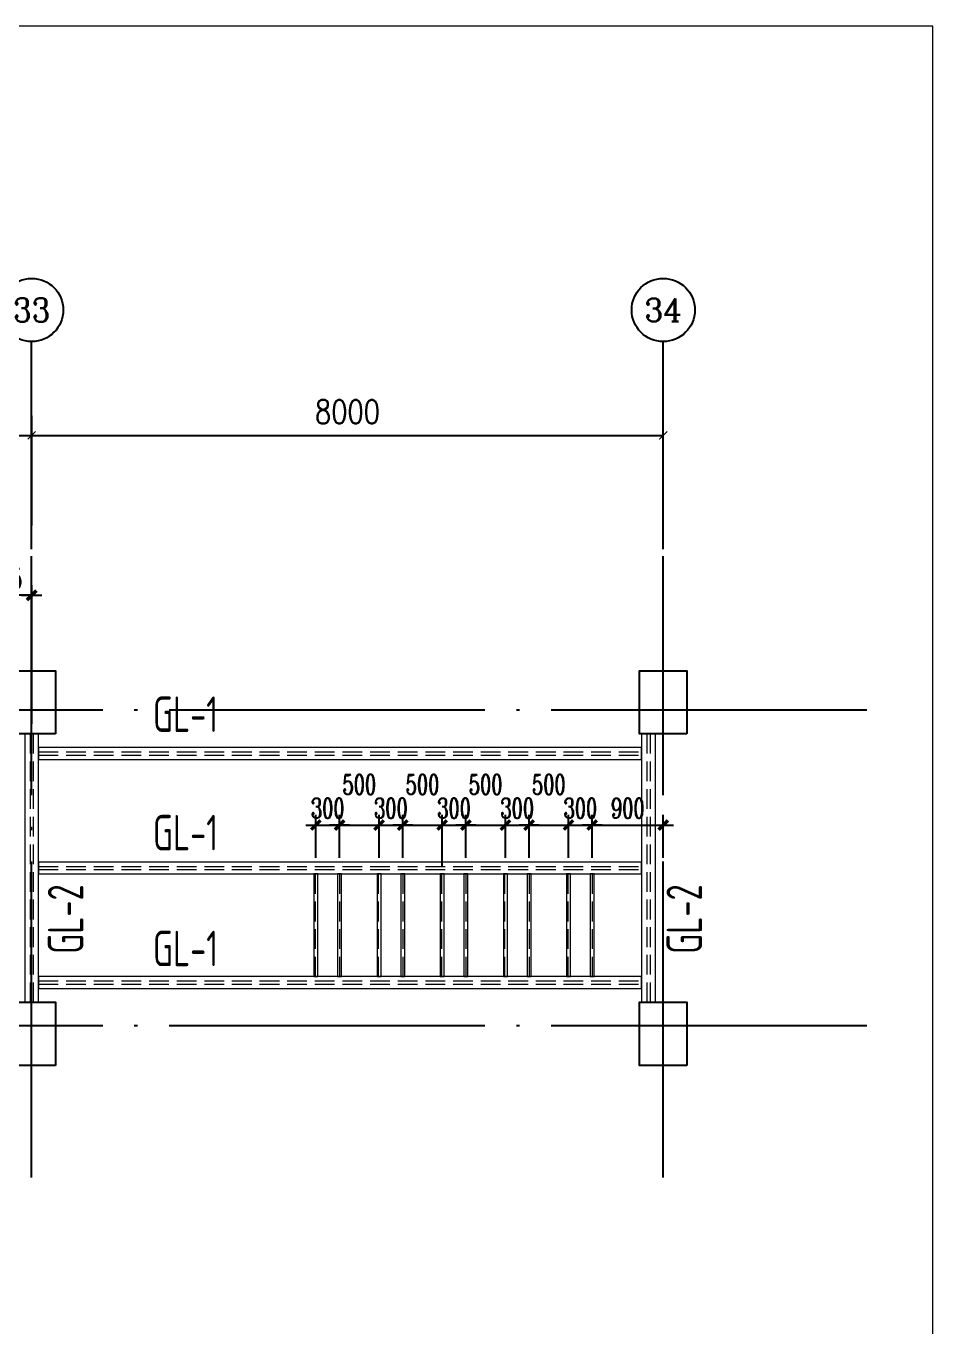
# Model space of a CAD drawing. Header units: millimetres. Extents: x 2998490 to 15040601, y 444546 to 7822218.
# Drawn here: x 15029113 to 15040601, y 7499253 to 7515730 of the extents above; entities that cross this region are included whole.
import ezdxf
from ezdxf.enums import TextEntityAlignment as Align

# ---------------------------------------------------------------- set-up
doc = ezdxf.new("R2010")
doc.units = ezdxf.units.MM
doc.header["$LTSCALE"] = 2000
doc.linetypes.add('DASH', pattern=[0.35, 0.25, -0.1])
doc.linetypes.add('DOTE', pattern=[2.42, 2, -0.2, 0.02, -0.2])
for name, color, linetype in [('3-AXIS', 3, 'Continuous'), ('3-AXIS_TEXT', 7, 'Continuous'), ('3-COLUMN-UP', 2, 'Continuous'), ('AXIS', 3, 'Continuous'), ('AXIS_TEXT', 7, 'Continuous'), ('暖通-风-标注', 160, 'Continuous'), ('暖通-风-说明', 3, 'Continuous')]:
    doc.layers.add(name, color=color, linetype=linetype)
doc.layers.add('3-零部件', color=73, linetype='Continuous', lineweight=5)
doc.styles.add('_TCH_AXIS', font='COMPLEX', dxfattribs={"bigfont": 'GBCBIG'})
doc.styles.add('COMPLEX', font='COMPLEX')
doc.styles.add('DIM_FONT', font='SIMPLEX', dxfattribs={"width": 0.8, "bigfont": 'HZTXT'})
doc.styles.add('NT3', font='complex.shx', dxfattribs={"width": 0.65, "bigfont": 'hztxt.shx'})
doc.styles.add('TSSD_Rein', font='Tssdeng.shx', dxfattribs={"width": 0.7, "bigfont": 'hztxt.shx'})
doc.dimstyles.new('DIMN100', dxfattribs={"dimtxt": 300, "dimasz": 100, "dimexe": 250, "dimexo": 300, "dimgap": 150, "dimtad": 1, "dimdec": 0, "dimzin": 0, "dimdsep": 46, "dimtxsty": 'DIM_FONT', "dimblk": 'ARCHTICK', "dimcen": 0.09, "dimclrt": 7, "dimazin": 2, "dimtfac": 1, "dimtdec": 0, "dimtix": 1, "dimtmove": 2, "dimatfit": 3, "dimldrblk": 'ARCHTICK', "dimfxl": 0, "dimtolj": 1, "dimtzin": 0, "dimarcsym": 0})
doc.dimstyles.new('暖-标注100', dxfattribs={"dimscale": 0.85, "dimtxt": 300, "dimasz": 1, "dimexe": 150, "dimexo": 150, "dimgap": 100, "dimtad": 1, "dimdec": 0, "dimdsep": 46, "dimtxsty": 'NT3', "dimblk": '_DIMX', "dimcen": 0.09, "dimclrt": 7, "dimadec": 0, "dimazin": 0, "dimtfac": 1, "dimtdec": 0, "dimtix": 1, "dimtmove": 2, "dimatfit": 3, "dimldrblk": '_DIMX', "dimfxl": 0, "dimtolj": 1, "dimtzin": 0, "dimarcsym": 0})

# ---------------------------------------------------------------- blocks, each defined once
blk = doc.blocks.new('_ArchTick')
at = {"color": 0, "linetype": 'ByBlock', "const_width": 0.15}
blk.add_lwpolyline([(-0.5, -0.5), (0.5, 0.5)], dxfattribs=at)
blk = doc.blocks.new('*D1960')
at = {"layer": 'AXIS', "color": 0, "lineweight": -2}
for p, q in [((15021185, 7509404), (15021185, 7510795)), ((15029185, 7509404), (15029185, 7510795)), ((15021185, 7510545), (15029185, 7510545))]:
    blk.add_line(p, q, dxfattribs=at)
at = {"layer": 'Defpoints', "color": 0}
for p in [(15029185, 7510545), (15021185, 7509104), (15029185, 7509104)]:
    blk.add_point(p, dxfattribs=at)
at = {"layer": 'AXIS', "color": 0, "lineweight": -2, "xscale": 100, "yscale": 100, "zscale": 100, "rotation": 180}
blk.add_blockref('_ArchTick', (15021185, 7510545), dxfattribs=at)
at = {"layer": 'AXIS', "color": 0, "lineweight": -2, "xscale": 100, "yscale": 100, "zscale": 100}
blk.add_blockref('_ArchTick', (15029185, 7510545), dxfattribs=at)
at = {"layer": 'AXIS', "color": 7, "insert": (15025185, 7510845), "char_height": 300, "attachment_point": 5, "style": 'DIM_FONT'}
blk.add_mtext('\\A1;8000', dxfattribs=at)
blk = doc.blocks.new('*D1961')
at = {"layer": 'AXIS', "color": 0, "lineweight": -2}
for p, q in [((15029185, 7509404), (15029185, 7510795)), ((15037185, 7509404), (15037185, 7510795)), ((15029185, 7510545), (15037185, 7510545))]:
    blk.add_line(p, q, dxfattribs=at)
at = {"layer": 'Defpoints', "color": 0}
for p in [(15037185, 7510545), (15029185, 7509104), (15037185, 7509104)]:
    blk.add_point(p, dxfattribs=at)
at = {"layer": 'AXIS', "color": 0, "lineweight": -2, "xscale": 100, "yscale": 100, "zscale": 100, "rotation": 180}
blk.add_blockref('_ArchTick', (15029185, 7510545), dxfattribs=at)
at = {"layer": 'AXIS', "color": 0, "lineweight": -2, "xscale": 100, "yscale": 100, "zscale": 100}
blk.add_blockref('_ArchTick', (15037185, 7510545), dxfattribs=at)
at = {"layer": 'AXIS', "color": 7, "insert": (15033185, 7510845), "char_height": 300, "attachment_point": 5, "style": 'DIM_FONT'}
blk.add_mtext('\\A1;8000', dxfattribs=at)
blk = doc.blocks.new('_AXISO')
blk.add_circle((0, 0), 0.5)
at = {"layer": '3-AXIS_TEXT', "style": 'COMPLEX', "width": 1.041667}
blk.add_attdef('A', text='', height=0.56, dxfattribs=at).set_placement((-0.25, -0.28), (0.25, -0.28), align=Align.FIT)
blk = doc.blocks.new('_DIMX')
blk.add_line((-150, 0), (150, 0))
at = {"const_width": 50}
blk.add_lwpolyline([(-70, -70), (70, 70)], dxfattribs=at)
blk = doc.blocks.new('*D1993')
at = {"layer": 'Defpoints', "color": 0, "linetype": 'ByBlock'}
for p in [(15033085, 7505610), (15032785, 7505065), (15033085, 7505065)]:
    blk.add_point(p, dxfattribs=at)
at = {"layer": '暖通-风-标注', "color": 0, "linetype": 'ByBlock', "lineweight": -2}
for p, q in [((15032784, 7505610), (15032783, 7505610)), ((15032785, 7505193), (15032785, 7505738)), ((15032785, 7505610), (15033085, 7505610)), ((15033085, 7505193), (15033085, 7505738)), ((15033086, 7505610), (15033086, 7505610))]:
    blk.add_line(p, q, dxfattribs=at)
at = {"layer": '暖通-风-标注', "color": 0, "linetype": 'ByBlock', "lineweight": -2, "xscale": 0.85, "yscale": 0.85, "zscale": 0.85}
blk.add_blockref('_DIMX', (15032785, 7505610), dxfattribs=at)
at = {"layer": '暖通-风-标注', "color": 0, "linetype": 'ByBlock', "lineweight": -2, "xscale": 0.85, "yscale": 0.85, "zscale": 0.85, "rotation": 180}
blk.add_blockref('_DIMX', (15033085, 7505610), dxfattribs=at)
at = {"layer": '暖通-风-标注', "color": 7, "linetype": 'ByBlock', "insert": (15032935, 7505823), "char_height": 255, "attachment_point": 5, "style": 'NT3'}
blk.add_mtext('\\A1;300', dxfattribs=at)
blk = doc.blocks.new('*D1994')
at = {"layer": 'Defpoints', "color": 0, "linetype": 'ByBlock'}
for p in [(15033585, 7505610), (15033085, 7505065), (15033585, 7505065)]:
    blk.add_point(p, dxfattribs=at)
at = {"layer": '暖通-风-标注', "color": 0, "linetype": 'ByBlock', "lineweight": -2}
for p, q in [((15033085, 7505193), (15033085, 7505738)), ((15033086, 7505610), (15033584, 7505610)), ((15033585, 7505193), (15033585, 7505738))]:
    blk.add_line(p, q, dxfattribs=at)
at = {"layer": '暖通-风-标注', "color": 0, "linetype": 'ByBlock', "lineweight": -2, "xscale": 0.85, "yscale": 0.85, "zscale": 0.85, "rotation": 180}
blk.add_blockref('_DIMX', (15033085, 7505610), dxfattribs=at)
at = {"layer": '暖通-风-标注', "color": 0, "linetype": 'ByBlock', "lineweight": -2, "xscale": 0.85, "yscale": 0.85, "zscale": 0.85}
blk.add_blockref('_DIMX', (15033585, 7505610), dxfattribs=at)
at = {"layer": '暖通-风-标注', "color": 7, "linetype": 'ByBlock', "insert": (15033335, 7506123), "char_height": 255, "attachment_point": 5, "style": 'NT3'}
blk.add_mtext('\\A1;500', dxfattribs=at)
blk = doc.blocks.new('*D1995')
at = {"layer": 'Defpoints', "color": 0, "linetype": 'ByBlock'}
for p in [(15033885, 7505610), (15033585, 7505065), (15033885, 7505065)]:
    blk.add_point(p, dxfattribs=at)
at = {"layer": '暖通-风-标注', "color": 0, "linetype": 'ByBlock', "lineweight": -2}
for p, q in [((15033584, 7505610), (15033583, 7505610)), ((15033585, 7505193), (15033585, 7505738)), ((15033585, 7505610), (15033885, 7505610)), ((15033885, 7505193), (15033885, 7505738)), ((15033886, 7505610), (15033886, 7505610))]:
    blk.add_line(p, q, dxfattribs=at)
at = {"layer": '暖通-风-标注', "color": 0, "linetype": 'ByBlock', "lineweight": -2, "xscale": 0.85, "yscale": 0.85, "zscale": 0.85}
blk.add_blockref('_DIMX', (15033585, 7505610), dxfattribs=at)
at = {"layer": '暖通-风-标注', "color": 0, "linetype": 'ByBlock', "lineweight": -2, "xscale": 0.85, "yscale": 0.85, "zscale": 0.85, "rotation": 180}
blk.add_blockref('_DIMX', (15033885, 7505610), dxfattribs=at)
at = {"layer": '暖通-风-标注', "color": 7, "linetype": 'ByBlock', "insert": (15033735, 7505823), "char_height": 255, "attachment_point": 5, "style": 'NT3'}
blk.add_mtext('\\A1;300', dxfattribs=at)
blk = doc.blocks.new('*D1996')
at = {"layer": 'Defpoints', "color": 0, "linetype": 'ByBlock'}
for p in [(15034385, 7505610), (15033885, 7505065), (15034385, 7504955)]:
    blk.add_point(p, dxfattribs=at)
at = {"layer": '暖通-风-标注', "color": 0, "linetype": 'ByBlock', "lineweight": -2}
for p, q in [((15033885, 7505193), (15033885, 7505738)), ((15033886, 7505610), (15034384, 7505610)), ((15034385, 7505083), (15034385, 7505738))]:
    blk.add_line(p, q, dxfattribs=at)
at = {"layer": '暖通-风-标注', "color": 0, "linetype": 'ByBlock', "lineweight": -2, "xscale": 0.85, "yscale": 0.85, "zscale": 0.85, "rotation": 180}
blk.add_blockref('_DIMX', (15033885, 7505610), dxfattribs=at)
at = {"layer": '暖通-风-标注', "color": 0, "linetype": 'ByBlock', "lineweight": -2, "xscale": 0.85, "yscale": 0.85, "zscale": 0.85}
blk.add_blockref('_DIMX', (15034385, 7505610), dxfattribs=at)
at = {"layer": '暖通-风-标注', "color": 7, "linetype": 'ByBlock', "insert": (15034135, 7506123), "char_height": 255, "attachment_point": 5, "style": 'NT3'}
blk.add_mtext('\\A1;500', dxfattribs=at)
blk = doc.blocks.new('*D1997')
at = {"layer": 'Defpoints', "color": 0, "linetype": 'ByBlock'}
for p in [(15034685, 7505610), (15034385, 7504955), (15034685, 7505065)]:
    blk.add_point(p, dxfattribs=at)
at = {"layer": '暖通-风-标注', "color": 0, "linetype": 'ByBlock', "lineweight": -2}
for p, q in [((15034384, 7505610), (15034383, 7505610)), ((15034385, 7505083), (15034385, 7505738)), ((15034385, 7505610), (15034685, 7505610)), ((15034685, 7505193), (15034685, 7505738)), ((15034686, 7505610), (15034686, 7505610))]:
    blk.add_line(p, q, dxfattribs=at)
at = {"layer": '暖通-风-标注', "color": 0, "linetype": 'ByBlock', "lineweight": -2, "xscale": 0.85, "yscale": 0.85, "zscale": 0.85}
blk.add_blockref('_DIMX', (15034385, 7505610), dxfattribs=at)
at = {"layer": '暖通-风-标注', "color": 0, "linetype": 'ByBlock', "lineweight": -2, "xscale": 0.85, "yscale": 0.85, "zscale": 0.85, "rotation": 180}
blk.add_blockref('_DIMX', (15034685, 7505610), dxfattribs=at)
at = {"layer": '暖通-风-标注', "color": 7, "linetype": 'ByBlock', "insert": (15034535, 7505823), "char_height": 255, "attachment_point": 5, "style": 'NT3'}
blk.add_mtext('\\A1;300', dxfattribs=at)
blk = doc.blocks.new('*D1998')
at = {"layer": 'Defpoints', "color": 0, "linetype": 'ByBlock'}
for p in [(15035185, 7505610), (15034685, 7505065), (15035185, 7505065)]:
    blk.add_point(p, dxfattribs=at)
at = {"layer": '暖通-风-标注', "color": 0, "linetype": 'ByBlock', "lineweight": -2}
for p, q in [((15034685, 7505193), (15034685, 7505738)), ((15034686, 7505610), (15035184, 7505610)), ((15035185, 7505193), (15035185, 7505738))]:
    blk.add_line(p, q, dxfattribs=at)
at = {"layer": '暖通-风-标注', "color": 0, "linetype": 'ByBlock', "lineweight": -2, "xscale": 0.85, "yscale": 0.85, "zscale": 0.85, "rotation": 180}
blk.add_blockref('_DIMX', (15034685, 7505610), dxfattribs=at)
at = {"layer": '暖通-风-标注', "color": 0, "linetype": 'ByBlock', "lineweight": -2, "xscale": 0.85, "yscale": 0.85, "zscale": 0.85}
blk.add_blockref('_DIMX', (15035185, 7505610), dxfattribs=at)
at = {"layer": '暖通-风-标注', "color": 7, "linetype": 'ByBlock', "insert": (15034935, 7506123), "char_height": 255, "attachment_point": 5, "style": 'NT3'}
blk.add_mtext('\\A1;500', dxfattribs=at)
blk = doc.blocks.new('*D1999')
at = {"layer": 'Defpoints', "color": 0, "linetype": 'ByBlock'}
for p in [(15035485, 7505610), (15035185, 7505065), (15035485, 7505065)]:
    blk.add_point(p, dxfattribs=at)
at = {"layer": '暖通-风-标注', "color": 0, "linetype": 'ByBlock', "lineweight": -2}
for p, q in [((15035184, 7505610), (15035183, 7505610)), ((15035185, 7505193), (15035185, 7505738)), ((15035185, 7505610), (15035485, 7505610)), ((15035485, 7505193), (15035485, 7505738)), ((15035486, 7505610), (15035486, 7505610))]:
    blk.add_line(p, q, dxfattribs=at)
at = {"layer": '暖通-风-标注', "color": 0, "linetype": 'ByBlock', "lineweight": -2, "xscale": 0.85, "yscale": 0.85, "zscale": 0.85}
blk.add_blockref('_DIMX', (15035185, 7505610), dxfattribs=at)
at = {"layer": '暖通-风-标注', "color": 0, "linetype": 'ByBlock', "lineweight": -2, "xscale": 0.85, "yscale": 0.85, "zscale": 0.85, "rotation": 180}
blk.add_blockref('_DIMX', (15035485, 7505610), dxfattribs=at)
at = {"layer": '暖通-风-标注', "color": 7, "linetype": 'ByBlock', "insert": (15035335, 7505823), "char_height": 255, "attachment_point": 5, "style": 'NT3'}
blk.add_mtext('\\A1;300', dxfattribs=at)
blk = doc.blocks.new('*D2000')
at = {"layer": 'Defpoints', "color": 0, "linetype": 'ByBlock'}
for p in [(15035985, 7505610), (15035485, 7505065), (15035985, 7505065)]:
    blk.add_point(p, dxfattribs=at)
at = {"layer": '暖通-风-标注', "color": 0, "linetype": 'ByBlock', "lineweight": -2}
for p, q in [((15035485, 7505193), (15035485, 7505738)), ((15035486, 7505610), (15035984, 7505610)), ((15035985, 7505193), (15035985, 7505738))]:
    blk.add_line(p, q, dxfattribs=at)
at = {"layer": '暖通-风-标注', "color": 0, "linetype": 'ByBlock', "lineweight": -2, "xscale": 0.85, "yscale": 0.85, "zscale": 0.85, "rotation": 180}
blk.add_blockref('_DIMX', (15035485, 7505610), dxfattribs=at)
at = {"layer": '暖通-风-标注', "color": 0, "linetype": 'ByBlock', "lineweight": -2, "xscale": 0.85, "yscale": 0.85, "zscale": 0.85}
blk.add_blockref('_DIMX', (15035985, 7505610), dxfattribs=at)
at = {"layer": '暖通-风-标注', "color": 7, "linetype": 'ByBlock', "insert": (15035735, 7506123), "char_height": 255, "attachment_point": 5, "style": 'NT3'}
blk.add_mtext('\\A1;500', dxfattribs=at)
blk = doc.blocks.new('*D2001')
at = {"layer": 'Defpoints', "color": 0, "linetype": 'ByBlock'}
for p in [(15036285, 7505610), (15035985, 7505065), (15036285, 7505065)]:
    blk.add_point(p, dxfattribs=at)
at = {"layer": '暖通-风-标注', "color": 0, "linetype": 'ByBlock', "lineweight": -2}
for p, q in [((15035984, 7505610), (15035983, 7505610)), ((15035985, 7505193), (15035985, 7505738)), ((15035985, 7505610), (15036285, 7505610)), ((15036285, 7505193), (15036285, 7505738)), ((15036286, 7505610), (15036286, 7505610))]:
    blk.add_line(p, q, dxfattribs=at)
at = {"layer": '暖通-风-标注', "color": 0, "linetype": 'ByBlock', "lineweight": -2, "xscale": 0.85, "yscale": 0.85, "zscale": 0.85}
blk.add_blockref('_DIMX', (15035985, 7505610), dxfattribs=at)
at = {"layer": '暖通-风-标注', "color": 0, "linetype": 'ByBlock', "lineweight": -2, "xscale": 0.85, "yscale": 0.85, "zscale": 0.85, "rotation": 180}
blk.add_blockref('_DIMX', (15036285, 7505610), dxfattribs=at)
at = {"layer": '暖通-风-标注', "color": 7, "linetype": 'ByBlock', "insert": (15036135, 7505823), "char_height": 255, "attachment_point": 5, "style": 'NT3'}
blk.add_mtext('\\A1;300', dxfattribs=at)
blk = doc.blocks.new('*D2002')
at = {"layer": 'Defpoints', "color": 0, "linetype": 'ByBlock'}
for p in [(15037185, 7505610), (15036285, 7505065), (15037185, 7505065)]:
    blk.add_point(p, dxfattribs=at)
at = {"layer": '暖通-风-标注', "color": 0, "linetype": 'ByBlock', "lineweight": -2}
for p, q in [((15036285, 7505193), (15036285, 7505738)), ((15036286, 7505610), (15037184, 7505610)), ((15037185, 7505193), (15037185, 7505738))]:
    blk.add_line(p, q, dxfattribs=at)
at = {"layer": '暖通-风-标注', "color": 0, "linetype": 'ByBlock', "lineweight": -2, "xscale": 0.85, "yscale": 0.85, "zscale": 0.85, "rotation": 180}
blk.add_blockref('_DIMX', (15036285, 7505610), dxfattribs=at)
at = {"layer": '暖通-风-标注', "color": 0, "linetype": 'ByBlock', "lineweight": -2, "xscale": 0.85, "yscale": 0.85, "zscale": 0.85}
blk.add_blockref('_DIMX', (15037185, 7505610), dxfattribs=at)
at = {"layer": '暖通-风-标注', "color": 7, "linetype": 'ByBlock', "insert": (15036735, 7505823), "char_height": 255, "attachment_point": 5, "style": 'NT3'}
blk.add_mtext('\\A1;900', dxfattribs=at)
blk = doc.blocks.new('*D2003')
at = {"layer": 'Defpoints', "color": 0, "linetype": 'ByBlock'}
for p in [(15028520, 7508520), (15029185, 7506765), (15028520, 7506515)]:
    blk.add_point(p, dxfattribs=at)
at = {"layer": '暖通-风-标注', "color": 0, "linetype": 'ByBlock', "lineweight": -2}
for p, q in [((15028520, 7506643), (15028520, 7508647)), ((15029185, 7506893), (15029185, 7508647)), ((15029184, 7508520), (15028521, 7508520))]:
    blk.add_line(p, q, dxfattribs=at)
at = {"layer": '暖通-风-标注', "color": 0, "linetype": 'ByBlock', "lineweight": -2, "xscale": 0.85, "yscale": 0.85, "zscale": 0.85, "rotation": 180}
blk.add_blockref('_DIMX', (15028520, 7508520), dxfattribs=at)
at = {"layer": '暖通-风-标注', "color": 0, "linetype": 'ByBlock', "lineweight": -2, "xscale": 0.85, "yscale": 0.85, "zscale": 0.85}
blk.add_blockref('_DIMX', (15029185, 7508520), dxfattribs=at)
at = {"layer": '暖通-风-标注', "color": 7, "linetype": 'ByBlock', "insert": (15028852, 7508732), "char_height": 255, "attachment_point": 5, "style": 'NT3'}
blk.add_mtext('\\A1;665', dxfattribs=at)

msp = doc.modelspace()

# ---------------------------------------------------------------- linework, layer by layer
at = {"layer": '3-AXIS', "color": 15, "linetype": 'DOTE'}
for p, q in [((15029184.7, 7501147.1), (15029184.7, 7509015.8)), ((15037184.7, 7501147.1), (15037184.7, 7509015.8)), ((15039765, 7507065.4), (14996038.9, 7507065.4)), ((15039765, 7503065.4), (14996038.9, 7503065.4))]:
    msp.add_line(p, q, dxfattribs=at)
at = {"layer": '3-COLUMN-UP'}
for points in [[(15029484.7, 7506765.4), (15028884.7, 7506765.4), (15028884.7, 7507565.4), (15029484.7, 7507565.4)], [(15037484.7, 7506765.4), (15036884.7, 7506765.4), (15036884.7, 7507565.4), (15037484.7, 7507565.4)], [(15029484.7, 7502565.4), (15028884.7, 7502565.4), (15028884.7, 7503365.4), (15029484.7, 7503365.4)], [(15037484.7, 7502565.4), (15036884.7, 7502565.4), (15036884.7, 7503365.4), (15037484.7, 7503365.4)]]:
    msp.add_lwpolyline(points, close=True, dxfattribs=at)
at = {"layer": '3-零部件', "linetype": 'DASH', "ltscale": 0.5}
for p, q in [((15029164.7, 7506765.4), (15029164.7, 7503365.4)), ((15029204.7, 7506765.4), (15029204.7, 7503365.4)), ((15036977.2, 7506765.4), (15036977.2, 7503365.4)), ((15037017.2, 7506765.4), (15037017.2, 7503365.4)), ((15029272.2, 7506535.4), (15036909.7, 7506535.4)), ((15029272.2, 7506495.4), (15036909.7, 7506495.4)), ((15029272.2, 7505085.4), (15036909.7, 7505085.4)), ((15029272.2, 7505045.4), (15036909.7, 7505045.4)), ((15032779.7, 7503690.4), (15032779.7, 7504990.4)), ((15033089.7, 7503690.4), (15033089.7, 7504990.4)), ((15033579.7, 7503690.4), (15033579.7, 7504990.4)), ((15033889.7, 7503690.4), (15033889.7, 7504990.4)), ((15034379.7, 7503690.4), (15034379.7, 7504990.4)), ((15034689.7, 7503690.4), (15034689.7, 7504990.4)), ((15035179.7, 7503690.4), (15035179.7, 7504990.4)), ((15035489.7, 7503690.4), (15035489.7, 7504990.4)), ((15035979.7, 7503690.4), (15035979.7, 7504990.4)), ((15036289.7, 7503690.4), (15036289.7, 7504990.4)), ((15029272.2, 7503635.4), (15036909.7, 7503635.4)), ((15029272.2, 7503595.4), (15036909.7, 7503595.4))]:
    msp.add_line(p, q, dxfattribs=at)
at = {"layer": '3-零部件'}
for points in [[(14988761.7, 7482775.5), (15040600.9, 7482775.5), (15040600.9, 7515730.2), (14988761.7, 7515730.2)], [(15029097.2, 7503365.4), (15029272.2, 7503365.4), (15029272.2, 7506765.4), (15029097.2, 7506765.4)], [(15036909.7, 7503365.4), (15037084.7, 7503365.4), (15037084.7, 7506765.4), (15036909.7, 7506765.4)], [(15029272.2, 7506440.4), (15036909.7, 7506440.4), (15036909.7, 7506590.4), (15029272.2, 7506590.4)], [(15029272.2, 7504990.4), (15036909.7, 7504990.4), (15036909.7, 7505140.4), (15029272.2, 7505140.4)], [(15032759.7, 7503690.4), (15032809.7, 7503690.4), (15032809.7, 7504990.4), (15032759.7, 7504990.4)], [(15033059.7, 7503690.4), (15033109.7, 7503690.4), (15033109.7, 7504990.4), (15033059.7, 7504990.4)], [(15033559.7, 7503690.4), (15033609.7, 7503690.4), (15033609.7, 7504990.4), (15033559.7, 7504990.4)], [(15033859.7, 7503690.4), (15033909.7, 7503690.4), (15033909.7, 7504990.4), (15033859.7, 7504990.4)], [(15034359.7, 7503690.4), (15034409.7, 7503690.4), (15034409.7, 7504990.4), (15034359.7, 7504990.4)], [(15034659.7, 7503690.4), (15034709.7, 7503690.4), (15034709.7, 7504990.4), (15034659.7, 7504990.4)], [(15035159.7, 7503690.4), (15035209.7, 7503690.4), (15035209.7, 7504990.4), (15035159.7, 7504990.4)], [(15035459.7, 7503690.4), (15035509.7, 7503690.4), (15035509.7, 7504990.4), (15035459.7, 7504990.4)], [(15035959.7, 7503690.4), (15036009.7, 7503690.4), (15036009.7, 7504990.4), (15035959.7, 7504990.4)], [(15036259.7, 7503690.4), (15036309.7, 7503690.4), (15036309.7, 7504990.4), (15036259.7, 7504990.4)], [(15029272.2, 7503540.4), (15036909.7, 7503540.4), (15036909.7, 7503690.4), (15029272.2, 7503690.4)]]:
    msp.add_lwpolyline(points, close=True, dxfattribs=at)
at = {"layer": 'AXIS'}
for p, q in [((15029184.7, 7509104.2), (15029184.7, 7511733.6)), ((15037184.7, 7509104.2), (15037184.7, 7511733.6))]:
    msp.add_line(p, q, dxfattribs=at)

# ---------------------------------------------------------------- block references
ref = msp.add_blockref('_AXISO', (15029184.7, 7512133.6), dxfattribs=dict(at, xscale=800, yscale=800, zscale=800))
ref.add_attrib('A', '33', dxfattribs={"layer": 'AXIS_TEXT', "height": 300.65, "style": '_TCH_AXIS'}).set_placement((15028948.5, 7511983.3), (15029421, 7511983.3), align=Align.FIT)
ref = msp.add_blockref('_AXISO', (15037184.7, 7512133.6), dxfattribs=dict(at, xscale=800, yscale=800, zscale=800))
ref.add_attrib('A', '34', dxfattribs={"layer": 'AXIS_TEXT', "height": 288.12, "style": '_TCH_AXIS'}).set_placement((15036944.6, 7511989.6), (15037424.8, 7511989.6), align=Align.FIT)

# ---------------------------------------------------------------- texts
at = {"layer": '暖通-风-说明', "style": 'TSSD_Rein', "width": 0.7}
for p in [(15030720.1, 7506788.8), (15030720.1, 7505288.5), (15030720.1, 7503821.4)]:
    msp.add_text('GL-1', height=450, dxfattribs=at).set_placement(p)
for p in [(15029839.8, 7503978.4), (15037676.1, 7503978.4)]:
    msp.add_text('GL-2', height=450, rotation=90, dxfattribs=at).set_placement(p)

# ---------------------------------------------------------------- dimensions: what is measured, and where the dimension line sits
at = {"layer": 'AXIS'}
for p1, p2, picture, middle in [((15021184.7, 7509104.2), (15029184.7, 7509104.2), '*D1960', (15025184.7, 7510845)), ((15029184.7, 7509104.2), (15037184.7, 7509104.2), '*D1961', (15033184.7, 7510845))]:
    dim = msp.add_aligned_dim(p1=p1, p2=p2, distance=1440.9, dimstyle='DIMN100', dxfattribs=at)
    dim.commit()
    dim.dimension.update_dxf_attribs({"geometry": picture, "text_midpoint": middle})
at = {"layer": '暖通-风-标注', "linetype": 'ByBlock'}
dim = msp.add_linear_dim(base=(15028519.7, 7508519.6), p1=(15029184.7, 7506765.4), p2=(15028519.7, 7506515.4), angle=180, dimstyle='暖-标注100', dxfattribs=at)
dim.commit()
dim.dimension.update_dxf_attribs({"geometry": '*D2003', "text_midpoint": (15028852.2, 7508732.1)})
for base, p1, p2, picture, middle in [((15033584.7, 7505610.2), (15033084.7, 7505065.4), (15033584.7, 7505065.4), '*D1994', (15033334.7, 7506122.7)), ((15034384.7, 7505610.2), (15033884.7, 7505065.4), (15034384.7, 7504955.4), '*D1996', (15034134.7, 7506122.7)), ((15035184.7, 7505610.2), (15034684.7, 7505065.4), (15035184.7, 7505065.4), '*D1998', (15034934.7, 7506122.7)), ((15035984.7, 7505610.2), (15035484.7, 7505065.4), (15035984.7, 7505065.4), '*D2000', (15035734.7, 7506122.7))]:
    dim = msp.add_linear_dim(base=base, p1=p1, p2=p2, dimstyle='暖-标注100', dxfattribs=at)
    dim.commit()
    dim.dimension.update_dxf_attribs({"geometry": picture, "text_midpoint": middle, "dimtype": 160})
for base, p1, p2, picture, middle in [((15033084.7, 7505610.2), (15032784.7, 7505065.4), (15033084.7, 7505065.4), '*D1993', (15032934.7, 7505822.7)), ((15033884.7, 7505610.2), (15033584.7, 7505065.4), (15033884.7, 7505065.4), '*D1995', (15033734.7, 7505822.7)), ((15034684.7, 7505610.2), (15034384.7, 7504955.4), (15034684.7, 7505065.4), '*D1997', (15034534.7, 7505822.7)), ((15035484.7, 7505610.2), (15035184.7, 7505065.4), (15035484.7, 7505065.4), '*D1999', (15035334.7, 7505822.7)), ((15036284.7, 7505610.2), (15035984.7, 7505065.4), (15036284.7, 7505065.4), '*D2001', (15036134.7, 7505822.7)), ((15037184.7, 7505610.2), (15036284.7, 7505065.4), (15037184.7, 7505065.4), '*D2002', (15036734.7, 7505822.7))]:
    dim = msp.add_linear_dim(base=base, p1=p1, p2=p2, dimstyle='暖-标注100', dxfattribs=at)
    dim.commit()
    dim.dimension.update_dxf_attribs({"geometry": picture, "text_midpoint": middle})

doc.saveas('drawing.dxf')
